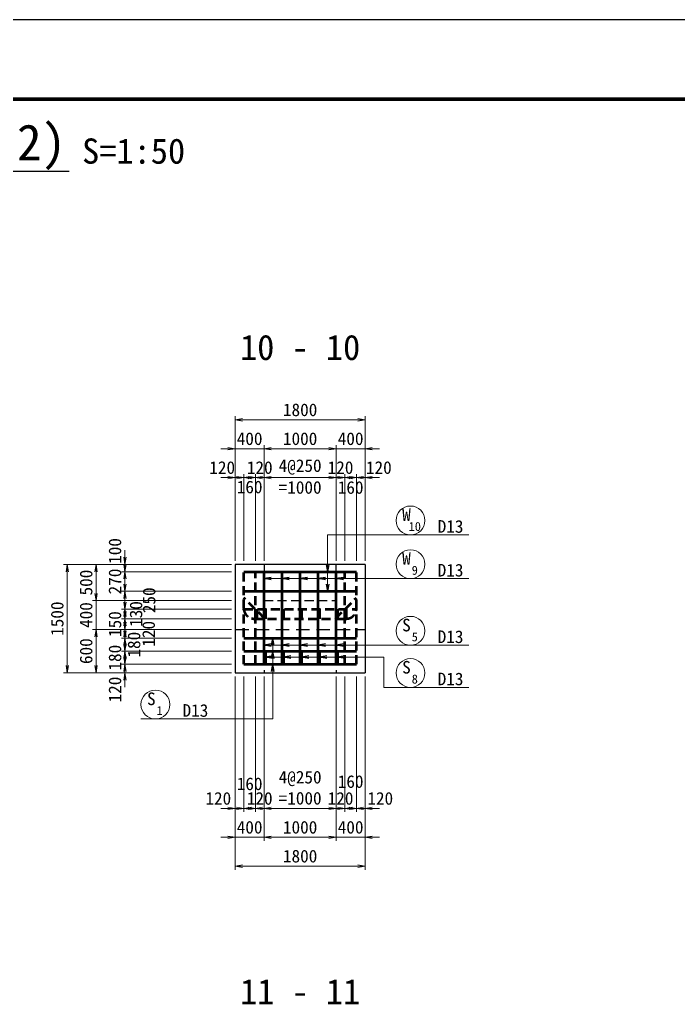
# Model space of a CAD drawing. Header units: millimetres. Extents: x 0 to 126150, y 0 to 29700.
# Drawn here: x 65329 to 74458, y 16060 to 29700 of the extents above; entities that cross this region are included whole.
import ezdxf
from ezdxf.enums import TextEntityAlignment as Align

# ---------------------------------------------------------------- set-up
doc = ezdxf.new("R2010")
doc.units = ezdxf.units.MM
doc.header["$LTSCALE"] = 500
doc.linetypes.add('DASHED2', pattern=[0.375, 0.25, -0.125])
doc.layers.get('Defpoints').update_dxf_attribs({"color": 8})
for name, color, linetype, lineweight in [('D-STR', 3, 'Continuous', 25), ('D-STR-DIM', 7, 'Continuous', 13), ('D-STR-HTXT', 4, 'Continuous', 13), ('D-STR-STR1', 1, 'Continuous', 50), ('D-STR-STR5', 40, 'Continuous', 50), ('D-STR-TXT', 7, 'Continuous', 13), ('D-TTL', 2, 'Continuous', 140), ('D-TTL-LINE', 7, 'Continuous', 25), ('D-TTL-TXT', 7, 'Continuous', 25)]:
    doc.layers.add(name, color=color, linetype=linetype, lineweight=lineweight)
doc.styles.add('MS ゴシック', font='')
doc.styles.add('YOKO_GOTHIC', font='')
doc.styles.get('MS ゴシック').set_extended_font_data('MS Gothic')
doc.styles.get('YOKO_GOTHIC').set_extended_font_data('MS Gothic')
doc.dimstyles.new('S50', dxfattribs={"dimscale": 50, "dimtxt": 3.5, "dimasz": 2, "dimexe": 1, "dimexo": 1, "dimgap": 1, "dimtad": 1, "dimdec": 0, "dimzin": 1, "dimdsep": 46, "dimtxsty": 'YOKO_GOTHIC', "dimblk": 'OPEN', "dimcen": 0, "dimclrd": 256, "dimclre": 256, "dimclrt": 256, "dimaunit": 1, "dimadec": 3, "dimazin": 0, "dimtfac": 1, "dimtdec": 0, "dimtix": 1, "dimtmove": 2, "dimatfit": 3, "dimldrblk": 'OPEN', "dimfxl": 1, "dimlwd": -1, "dimlwe": -1, "dimarcsym": 2})

# ---------------------------------------------------------------- blocks, each defined once
blk = doc.blocks.new('_Open')
at = {"color": 0, "linetype": 'ByBlock', "lineweight": -2}
for p, q in [((-1, 0.17), (0, 0)), ((-1, -0.17), (0, 0)), ((0, 0), (-1, 0))]:
    blk.add_line(p, q, dxfattribs=at)
blk = doc.blocks.new('*D37')
at = {"layer": 'D-STR-DIM', "ltscale": 1500, "transparency": 16777216}
for p, q in [((68216, 23356), (68116, 23356)), ((68316, 22202), (68316, 23406)), ((68316, 23356), (68436, 23356)), ((68436, 22202), (68436, 23406)), ((68536, 23356), (68636, 23356))]:
    blk.add_line(p, q, dxfattribs=at)
at = {"layer": 'Defpoints', "color": 0, "ltscale": 1500, "transparency": 16777216}
for p in [(68436, 23356), (68316, 22152), (68436, 22152)]:
    blk.add_point(p, dxfattribs=at)
at = {"layer": 'D-STR-DIM', "ltscale": 1500, "transparency": 16777216, "xscale": 100, "yscale": 100, "zscale": 100}
blk.add_blockref('_Open', (68316, 23356), dxfattribs=at)
at = {"layer": 'D-STR-DIM', "ltscale": 1500, "transparency": 16777216, "xscale": 100, "yscale": 100, "zscale": 100, "rotation": 180}
blk.add_blockref('_Open', (68436, 23356), dxfattribs=at)
at = {"layer": 'D-STR-DIM', "ltscale": 1500, "transparency": 16777216, "insert": (68136, 23494), "char_height": 175, "attachment_point": 5, "style": 'YOKO_GOTHIC'}
blk.add_mtext('120', dxfattribs=at)
blk = doc.blocks.new('*D38')
at = {"layer": 'D-STR-DIM', "ltscale": 1500, "transparency": 16777216}
for p, q in [((68336, 23356), (68236, 23356)), ((68436, 22202), (68436, 23406)), ((68436, 23356), (68596, 23356)), ((68596, 22202), (68596, 23406)), ((68696, 23356), (68796, 23356))]:
    blk.add_line(p, q, dxfattribs=at)
at = {"layer": 'Defpoints', "color": 0, "ltscale": 1500, "transparency": 16777216}
for p in [(68596, 23356), (68436, 22152), (68596, 22152)]:
    blk.add_point(p, dxfattribs=at)
at = {"layer": 'D-STR-DIM', "ltscale": 1500, "transparency": 16777216, "xscale": 100, "yscale": 100, "zscale": 100}
blk.add_blockref('_Open', (68436, 23356), dxfattribs=at)
at = {"layer": 'D-STR-DIM', "ltscale": 1500, "transparency": 16777216, "xscale": 100, "yscale": 100, "zscale": 100, "rotation": 180}
blk.add_blockref('_Open', (68596, 23356), dxfattribs=at)
at = {"layer": 'D-STR-DIM', "ltscale": 1500, "transparency": 16777216, "insert": (68516, 23225), "char_height": 175, "attachment_point": 5, "style": 'YOKO_GOTHIC'}
blk.add_mtext('160', dxfattribs=at)
blk = doc.blocks.new('*D39')
at = {"layer": 'D-STR-DIM', "ltscale": 1500, "transparency": 16777216}
for p, q in [((68496, 23356), (68396, 23356)), ((68596, 22202), (68596, 23406)), ((68596, 23356), (68716, 23356)), ((68716, 22202), (68716, 23406)), ((68816, 23356), (68916, 23356))]:
    blk.add_line(p, q, dxfattribs=at)
at = {"layer": 'Defpoints', "color": 0, "ltscale": 1500, "transparency": 16777216}
for p in [(68716, 23356), (68596, 22152), (68716, 22152)]:
    blk.add_point(p, dxfattribs=at)
at = {"layer": 'D-STR-DIM', "ltscale": 1500, "transparency": 16777216, "xscale": 100, "yscale": 100, "zscale": 100}
blk.add_blockref('_Open', (68596, 23356), dxfattribs=at)
at = {"layer": 'D-STR-DIM', "ltscale": 1500, "transparency": 16777216, "xscale": 100, "yscale": 100, "zscale": 100, "rotation": 180}
blk.add_blockref('_Open', (68716, 23356), dxfattribs=at)
at = {"layer": 'D-STR-DIM', "ltscale": 1500, "transparency": 16777216, "insert": (68656, 23494), "char_height": 175, "attachment_point": 5, "style": 'YOKO_GOTHIC'}
blk.add_mtext('120', dxfattribs=at)
blk = doc.blocks.new('*D40')
at = {"layer": 'D-STR-DIM', "ltscale": 1500, "transparency": 16777216}
for p, q in [((68716, 22202), (68716, 23406)), ((68816, 23356), (69616, 23356)), ((69716, 22202), (69716, 23406))]:
    blk.add_line(p, q, dxfattribs=at)
at = {"layer": 'Defpoints', "color": 0, "ltscale": 1500, "transparency": 16777216}
for p in [(69716, 23356), (68716, 22152), (69716, 22152)]:
    blk.add_point(p, dxfattribs=at)
at = {"layer": 'D-STR-DIM', "ltscale": 1500, "transparency": 16777216, "xscale": 100, "yscale": 100, "zscale": 100, "rotation": 180}
blk.add_blockref('_Open', (68716, 23356), dxfattribs=at)
at = {"layer": 'D-STR-DIM', "ltscale": 1500, "transparency": 16777216, "xscale": 100, "yscale": 100, "zscale": 100}
blk.add_blockref('_Open', (69716, 23356), dxfattribs=at)
at = {"layer": 'D-STR-DIM', "ltscale": 1500, "transparency": 16777216, "char_height": 175, "attachment_point": 5, "style": 'YOKO_GOTHIC'}
for s, insert in [('4@250', (69216, 23503)), ('=1000', (69216, 23219))]:
    blk.add_mtext(s, dxfattribs=dict(at, insert=insert))
blk = doc.blocks.new('*D41')
at = {"layer": 'D-STR-DIM', "ltscale": 1500, "transparency": 16777216}
for p, q in [((69616, 23356), (69516, 23356)), ((69716, 22202), (69716, 23406)), ((69716, 23356), (69836, 23356)), ((69836, 22202), (69836, 23406)), ((69936, 23356), (70036, 23356))]:
    blk.add_line(p, q, dxfattribs=at)
at = {"layer": 'Defpoints', "color": 0, "ltscale": 1500, "transparency": 16777216}
for p in [(69836, 23356), (69716, 22152), (69836, 22152)]:
    blk.add_point(p, dxfattribs=at)
at = {"layer": 'D-STR-DIM', "ltscale": 1500, "transparency": 16777216, "xscale": 100, "yscale": 100, "zscale": 100}
blk.add_blockref('_Open', (69716, 23356), dxfattribs=at)
at = {"layer": 'D-STR-DIM', "ltscale": 1500, "transparency": 16777216, "xscale": 100, "yscale": 100, "zscale": 100, "rotation": 180}
blk.add_blockref('_Open', (69836, 23356), dxfattribs=at)
at = {"layer": 'D-STR-DIM', "ltscale": 1500, "transparency": 16777216, "insert": (69776, 23494), "char_height": 175, "attachment_point": 5, "style": 'YOKO_GOTHIC'}
blk.add_mtext('120', dxfattribs=at)
blk = doc.blocks.new('*D42')
at = {"layer": 'D-STR-DIM', "ltscale": 1500, "transparency": 16777216}
for p, q in [((69736, 23356), (69636, 23356)), ((69836, 22202), (69836, 23406)), ((69836, 23356), (69996, 23356)), ((69996, 22202), (69996, 23406)), ((70096, 23356), (70196, 23356))]:
    blk.add_line(p, q, dxfattribs=at)
at = {"layer": 'Defpoints', "color": 0, "ltscale": 1500, "transparency": 16777216}
for p in [(69996, 23356), (69836, 22152), (69996, 22152)]:
    blk.add_point(p, dxfattribs=at)
at = {"layer": 'D-STR-DIM', "ltscale": 1500, "transparency": 16777216, "xscale": 100, "yscale": 100, "zscale": 100}
blk.add_blockref('_Open', (69836, 23356), dxfattribs=at)
at = {"layer": 'D-STR-DIM', "ltscale": 1500, "transparency": 16777216, "xscale": 100, "yscale": 100, "zscale": 100, "rotation": 180}
blk.add_blockref('_Open', (69996, 23356), dxfattribs=at)
at = {"layer": 'D-STR-DIM', "ltscale": 1500, "transparency": 16777216, "insert": (69916, 23218), "char_height": 175, "attachment_point": 5, "style": 'YOKO_GOTHIC'}
blk.add_mtext('160', dxfattribs=at)
blk = doc.blocks.new('*D43')
at = {"layer": 'D-STR-DIM', "ltscale": 1500, "transparency": 16777216}
for p, q in [((69896, 23356), (69796, 23356)), ((69996, 22202), (69996, 23406)), ((69996, 23356), (70116, 23356)), ((70116, 22202), (70116, 23406)), ((70216, 23356), (70316, 23356))]:
    blk.add_line(p, q, dxfattribs=at)
at = {"layer": 'Defpoints', "color": 0, "ltscale": 1500, "transparency": 16777216}
for p in [(70116, 23356), (69996, 22152), (70116, 22152)]:
    blk.add_point(p, dxfattribs=at)
at = {"layer": 'D-STR-DIM', "ltscale": 1500, "transparency": 16777216, "xscale": 100, "yscale": 100, "zscale": 100}
blk.add_blockref('_Open', (69996, 23356), dxfattribs=at)
at = {"layer": 'D-STR-DIM', "ltscale": 1500, "transparency": 16777216, "xscale": 100, "yscale": 100, "zscale": 100, "rotation": 180}
blk.add_blockref('_Open', (70116, 23356), dxfattribs=at)
at = {"layer": 'D-STR-DIM', "ltscale": 1500, "transparency": 16777216, "insert": (70307, 23494), "char_height": 175, "attachment_point": 5, "style": 'YOKO_GOTHIC'}
blk.add_mtext('120', dxfattribs=at)
blk = doc.blocks.new('*D44')
at = {"layer": 'D-STR-DIM', "ltscale": 1500, "transparency": 16777216}
for p, q in [((69616, 23756), (69516, 23756)), ((69716, 22202), (69716, 23806)), ((70116, 23756), (69716, 23756)), ((70116, 22202), (70116, 23806)), ((70216, 23756), (70316, 23756))]:
    blk.add_line(p, q, dxfattribs=at)
at = {"layer": 'Defpoints', "color": 0, "ltscale": 1500, "transparency": 16777216}
for p in [(69716, 23756), (69716, 22152), (70116, 22152)]:
    blk.add_point(p, dxfattribs=at)
at = {"layer": 'D-STR-DIM', "ltscale": 1500, "transparency": 16777216, "xscale": 100, "yscale": 100, "zscale": 100}
blk.add_blockref('_Open', (69716, 23756), dxfattribs=at)
at = {"layer": 'D-STR-DIM', "ltscale": 1500, "transparency": 16777216, "xscale": 100, "yscale": 100, "zscale": 100, "rotation": 180}
blk.add_blockref('_Open', (70116, 23756), dxfattribs=at)
at = {"layer": 'D-STR-DIM', "ltscale": 1500, "transparency": 16777216, "insert": (69916, 23894), "char_height": 175, "attachment_point": 5, "style": 'YOKO_GOTHIC'}
blk.add_mtext('400', dxfattribs=at)
blk = doc.blocks.new('*D45')
at = {"layer": 'D-STR-DIM', "ltscale": 1500, "transparency": 16777216}
for p, q in [((68316, 22202), (68316, 24206)), ((70016, 24156), (68416, 24156)), ((70116, 22202), (70116, 24206))]:
    blk.add_line(p, q, dxfattribs=at)
at = {"layer": 'Defpoints', "color": 0, "ltscale": 1500, "transparency": 16777216}
for p in [(68316, 24156), (68316, 22152), (70116, 22152)]:
    blk.add_point(p, dxfattribs=at)
at = {"layer": 'D-STR-DIM', "ltscale": 1500, "transparency": 16777216, "xscale": 100, "yscale": 100, "zscale": 100, "rotation": 180}
blk.add_blockref('_Open', (68316, 24156), dxfattribs=at)
at = {"layer": 'D-STR-DIM', "ltscale": 1500, "transparency": 16777216, "xscale": 100, "yscale": 100, "zscale": 100}
blk.add_blockref('_Open', (70116, 24156), dxfattribs=at)
at = {"layer": 'D-STR-DIM', "ltscale": 1500, "transparency": 16777216, "insert": (69216, 24294), "char_height": 175, "attachment_point": 5, "style": 'YOKO_GOTHIC'}
blk.add_mtext('1800', dxfattribs=at)
blk = doc.blocks.new('*D46')
at = {"layer": 'D-STR-DIM', "ltscale": 1500, "transparency": 16777216}
for p, q in [((68716, 22202), (68716, 23806)), ((69616, 23756), (68816, 23756)), ((69716, 22202), (69716, 23806))]:
    blk.add_line(p, q, dxfattribs=at)
at = {"layer": 'Defpoints', "color": 0, "ltscale": 1500, "transparency": 16777216}
for p in [(68716, 23756), (68716, 22152), (69716, 22152)]:
    blk.add_point(p, dxfattribs=at)
at = {"layer": 'D-STR-DIM', "ltscale": 1500, "transparency": 16777216, "xscale": 100, "yscale": 100, "zscale": 100, "rotation": 180}
blk.add_blockref('_Open', (68716, 23756), dxfattribs=at)
at = {"layer": 'D-STR-DIM', "ltscale": 1500, "transparency": 16777216, "xscale": 100, "yscale": 100, "zscale": 100}
blk.add_blockref('_Open', (69716, 23756), dxfattribs=at)
at = {"layer": 'D-STR-DIM', "ltscale": 1500, "transparency": 16777216, "insert": (69216, 23894), "char_height": 175, "attachment_point": 5, "style": 'YOKO_GOTHIC'}
blk.add_mtext('1000', dxfattribs=at)
blk = doc.blocks.new('*D47')
at = {"layer": 'D-STR-DIM', "ltscale": 1500, "transparency": 16777216}
for p, q in [((68216, 23756), (68116, 23756)), ((68316, 22202), (68316, 23806)), ((68716, 23756), (68316, 23756)), ((68716, 22202), (68716, 23806)), ((68816, 23756), (68916, 23756))]:
    blk.add_line(p, q, dxfattribs=at)
at = {"layer": 'Defpoints', "color": 0, "ltscale": 1500, "transparency": 16777216}
for p in [(68316, 23756), (68316, 22152), (68716, 22152)]:
    blk.add_point(p, dxfattribs=at)
at = {"layer": 'D-STR-DIM', "ltscale": 1500, "transparency": 16777216, "xscale": 100, "yscale": 100, "zscale": 100}
blk.add_blockref('_Open', (68316, 23756), dxfattribs=at)
at = {"layer": 'D-STR-DIM', "ltscale": 1500, "transparency": 16777216, "xscale": 100, "yscale": 100, "zscale": 100, "rotation": 180}
blk.add_blockref('_Open', (68716, 23756), dxfattribs=at)
at = {"layer": 'D-STR-DIM', "ltscale": 1500, "transparency": 16777216, "insert": (68516, 23894), "char_height": 175, "attachment_point": 5, "style": 'YOKO_GOTHIC'}
blk.add_mtext('400', dxfattribs=at)
blk = doc.blocks.new('*D48')
at = {"layer": 'D-STR-DIM', "ltscale": 1500, "transparency": 16777216}
for p, q in [((66788, 22252), (66788, 22352)), ((68266, 22152), (66738, 22152)), ((66788, 22152), (66788, 22052)), ((68266, 22052), (66738, 22052)), ((66788, 21952), (66788, 21852))]:
    blk.add_line(p, q, dxfattribs=at)
at = {"layer": 'Defpoints', "color": 0, "ltscale": 1500, "transparency": 16777216}
for p in [(68316, 22152), (66788, 22052), (68316, 22052)]:
    blk.add_point(p, dxfattribs=at)
at = {"layer": 'D-STR-DIM', "ltscale": 1500, "transparency": 16777216, "xscale": 100, "yscale": 100, "zscale": 100}
for p, rotation in [((66788, 22152), 270), ((66788, 22052), 90)]:
    blk.add_blockref('_Open', p, dxfattribs=dict(at, rotation=rotation))
at = {"layer": 'D-STR-DIM', "ltscale": 1500, "transparency": 16777216, "insert": (66650, 22340), "char_height": 175, "attachment_point": 5, "rotation": 90, "style": 'YOKO_GOTHIC'}
blk.add_mtext('100', dxfattribs=at)
blk = doc.blocks.new('*D49')
at = {"layer": 'D-STR-DIM', "ltscale": 1500, "transparency": 16777216}
for p, q in [((66788, 22152), (66788, 22252)), ((68266, 22052), (66738, 22052)), ((66788, 22052), (66788, 21782)), ((68266, 21782), (66738, 21782)), ((66788, 21682), (66788, 21582))]:
    blk.add_line(p, q, dxfattribs=at)
at = {"layer": 'Defpoints', "color": 0, "ltscale": 1500, "transparency": 16777216}
for p in [(68316, 22052), (66788, 21782), (68316, 21782)]:
    blk.add_point(p, dxfattribs=at)
at = {"layer": 'D-STR-DIM', "ltscale": 1500, "transparency": 16777216, "xscale": 100, "yscale": 100, "zscale": 100}
for p, rotation in [((66788, 22052), 270), ((66788, 21782), 90)]:
    blk.add_blockref('_Open', p, dxfattribs=dict(at, rotation=rotation))
at = {"layer": 'D-STR-DIM', "ltscale": 1500, "transparency": 16777216, "insert": (66650, 21917), "char_height": 175, "attachment_point": 5, "rotation": 90, "style": 'YOKO_GOTHIC'}
blk.add_mtext('270', dxfattribs=at)
blk = doc.blocks.new('*D50')
at = {"layer": 'D-STR-DIM', "ltscale": 1500, "transparency": 16777216}
for p, q in [((66788, 21882), (66788, 21982)), ((68266, 21782), (66738, 21782)), ((66788, 21782), (66788, 21532)), ((68266, 21532), (66738, 21532)), ((66788, 21432), (66788, 21332))]:
    blk.add_line(p, q, dxfattribs=at)
at = {"layer": 'Defpoints', "color": 0, "ltscale": 1500, "transparency": 16777216}
for p in [(68316, 21782), (66788, 21532), (68316, 21532)]:
    blk.add_point(p, dxfattribs=at)
at = {"layer": 'D-STR-DIM', "ltscale": 1500, "transparency": 16777216, "xscale": 100, "yscale": 100, "zscale": 100}
for p, rotation in [((66788, 21782), 270), ((66788, 21532), 90)]:
    blk.add_blockref('_Open', p, dxfattribs=dict(at, rotation=rotation))
at = {"layer": 'D-STR-DIM', "ltscale": 1500, "transparency": 16777216, "insert": (67124, 21657), "char_height": 175, "attachment_point": 5, "rotation": 90, "style": 'YOKO_GOTHIC'}
blk.add_mtext('250', dxfattribs=at)
blk = doc.blocks.new('*D51')
at = {"layer": 'D-STR-DIM', "ltscale": 1500, "transparency": 16777216}
for p, q in [((66788, 21632), (66788, 21732)), ((68266, 21532), (66738, 21532)), ((66788, 21532), (66788, 21402)), ((68266, 21402), (66738, 21402)), ((66788, 21302), (66788, 21202))]:
    blk.add_line(p, q, dxfattribs=at)
at = {"layer": 'Defpoints', "color": 0, "ltscale": 1500, "transparency": 16777216}
for p in [(68316, 21532), (66788, 21402), (68316, 21402)]:
    blk.add_point(p, dxfattribs=at)
at = {"layer": 'D-STR-DIM', "ltscale": 1500, "transparency": 16777216, "xscale": 100, "yscale": 100, "zscale": 100}
for p, rotation in [((66788, 21532), 270), ((66788, 21402), 90)]:
    blk.add_blockref('_Open', p, dxfattribs=dict(at, rotation=rotation))
at = {"layer": 'D-STR-DIM', "ltscale": 1500, "transparency": 16777216, "insert": (66942, 21467), "char_height": 175, "attachment_point": 5, "rotation": 90, "style": 'YOKO_GOTHIC'}
blk.add_mtext('130', dxfattribs=at)
blk = doc.blocks.new('*D52')
at = {"layer": 'D-STR-DIM', "ltscale": 1500, "transparency": 16777216}
for p, q in [((66788, 21502), (66788, 21602)), ((68266, 21402), (66738, 21402)), ((66788, 21402), (66788, 21252)), ((68266, 21252), (66738, 21252)), ((66788, 21152), (66788, 21052))]:
    blk.add_line(p, q, dxfattribs=at)
at = {"layer": 'Defpoints', "color": 0, "ltscale": 1500, "transparency": 16777216}
for p in [(68316, 21402), (66788, 21252), (68316, 21252)]:
    blk.add_point(p, dxfattribs=at)
at = {"layer": 'D-STR-DIM', "ltscale": 1500, "transparency": 16777216, "xscale": 100, "yscale": 100, "zscale": 100}
for p, rotation in [((66788, 21402), 270), ((66788, 21252), 90)]:
    blk.add_blockref('_Open', p, dxfattribs=dict(at, rotation=rotation))
at = {"layer": 'D-STR-DIM', "ltscale": 1500, "transparency": 16777216, "insert": (66650, 21327), "char_height": 175, "attachment_point": 5, "rotation": 90, "style": 'YOKO_GOTHIC'}
blk.add_mtext('150', dxfattribs=at)
blk = doc.blocks.new('*D53')
at = {"layer": 'D-STR-DIM', "ltscale": 1500, "transparency": 16777216}
for p, q in [((66788, 21352), (66788, 21452)), ((68266, 21252), (66738, 21252)), ((66788, 21252), (66788, 21132)), ((68266, 21132), (66738, 21132)), ((66788, 21032), (66788, 20932))]:
    blk.add_line(p, q, dxfattribs=at)
at = {"layer": 'Defpoints', "color": 0, "ltscale": 1500, "transparency": 16777216}
for p in [(68316, 21252), (66788, 21132), (68316, 21132)]:
    blk.add_point(p, dxfattribs=at)
at = {"layer": 'D-STR-DIM', "ltscale": 1500, "transparency": 16777216, "xscale": 100, "yscale": 100, "zscale": 100}
for p, rotation in [((66788, 21252), 270), ((66788, 21132), 90)]:
    blk.add_blockref('_Open', p, dxfattribs=dict(at, rotation=rotation))
at = {"layer": 'D-STR-DIM', "ltscale": 1500, "transparency": 16777216, "insert": (67117, 21192), "char_height": 175, "attachment_point": 5, "rotation": 90, "style": 'YOKO_GOTHIC'}
blk.add_mtext('120', dxfattribs=at)
blk = doc.blocks.new('*D54')
at = {"layer": 'D-STR-DIM', "ltscale": 1500, "transparency": 16777216}
for p, q in [((66788, 21232), (66788, 21332)), ((68266, 21132), (66738, 21132)), ((66788, 21132), (66788, 20952)), ((68266, 20952), (66738, 20952)), ((66788, 20852), (66788, 20752))]:
    blk.add_line(p, q, dxfattribs=at)
at = {"layer": 'Defpoints', "color": 0, "ltscale": 1500, "transparency": 16777216}
for p in [(68316, 21132), (66788, 20952), (68316, 20952)]:
    blk.add_point(p, dxfattribs=at)
at = {"layer": 'D-STR-DIM', "ltscale": 1500, "transparency": 16777216, "xscale": 100, "yscale": 100, "zscale": 100}
for p, rotation in [((66788, 21132), 270), ((66788, 20952), 90)]:
    blk.add_blockref('_Open', p, dxfattribs=dict(at, rotation=rotation))
at = {"layer": 'D-STR-DIM', "ltscale": 1500, "transparency": 16777216, "insert": (66914, 21042), "char_height": 175, "attachment_point": 5, "rotation": 90, "style": 'YOKO_GOTHIC'}
blk.add_mtext('180', dxfattribs=at)
blk = doc.blocks.new('*D55')
at = {"layer": 'D-STR-DIM', "ltscale": 1500, "transparency": 16777216}
for p, q in [((66788, 21052), (66788, 21152)), ((68266, 20952), (66738, 20952)), ((66788, 20952), (66788, 20772)), ((68266, 20772), (66738, 20772)), ((66788, 20672), (66788, 20572))]:
    blk.add_line(p, q, dxfattribs=at)
at = {"layer": 'Defpoints', "color": 0, "ltscale": 1500, "transparency": 16777216}
for p in [(68316, 20952), (66788, 20772), (68316, 20772)]:
    blk.add_point(p, dxfattribs=at)
at = {"layer": 'D-STR-DIM', "ltscale": 1500, "transparency": 16777216, "xscale": 100, "yscale": 100, "zscale": 100}
for p, rotation in [((66788, 20952), 270), ((66788, 20772), 90)]:
    blk.add_blockref('_Open', p, dxfattribs=dict(at, rotation=rotation))
at = {"layer": 'D-STR-DIM', "ltscale": 1500, "transparency": 16777216, "insert": (66650, 20862), "char_height": 175, "attachment_point": 5, "rotation": 90, "style": 'YOKO_GOTHIC'}
blk.add_mtext('180', dxfattribs=at)
blk = doc.blocks.new('*D56')
at = {"layer": 'D-STR-DIM', "ltscale": 1500, "transparency": 16777216}
for p, q in [((66788, 20872), (66788, 20972)), ((68266, 20772), (66738, 20772)), ((66788, 20772), (66788, 20652)), ((68266, 20652), (66738, 20652)), ((66788, 20552), (66788, 20452))]:
    blk.add_line(p, q, dxfattribs=at)
at = {"layer": 'Defpoints', "color": 0, "ltscale": 1500, "transparency": 16777216}
for p in [(68316, 20772), (66788, 20652), (68316, 20652)]:
    blk.add_point(p, dxfattribs=at)
at = {"layer": 'D-STR-DIM', "ltscale": 1500, "transparency": 16777216, "xscale": 100, "yscale": 100, "zscale": 100}
for p, rotation in [((66788, 20772), 270), ((66788, 20652), 90)]:
    blk.add_blockref('_Open', p, dxfattribs=dict(at, rotation=rotation))
at = {"layer": 'D-STR-DIM', "ltscale": 1500, "transparency": 16777216, "insert": (66650, 20420), "char_height": 175, "attachment_point": 5, "rotation": 90, "style": 'YOKO_GOTHIC'}
blk.add_mtext('120', dxfattribs=at)
blk = doc.blocks.new('*D57')
at = {"layer": 'D-STR-DIM', "ltscale": 1500, "transparency": 16777216}
for p, q in [((68316, 20602), (68316, 18724)), ((68436, 20602), (68436, 18724)), ((68216, 18774), (68116, 18774)), ((68316, 18774), (68436, 18774)), ((68536, 18774), (68636, 18774))]:
    blk.add_line(p, q, dxfattribs=at)
at = {"layer": 'Defpoints', "color": 0, "ltscale": 1500, "transparency": 16777216}
for p in [(68316, 20652), (68436, 20652), (68436, 18774)]:
    blk.add_point(p, dxfattribs=at)
at = {"layer": 'D-STR-DIM', "ltscale": 1500, "transparency": 16777216, "xscale": 100, "yscale": 100, "zscale": 100}
blk.add_blockref('_Open', (68316, 18774), dxfattribs=at)
at = {"layer": 'D-STR-DIM', "ltscale": 1500, "transparency": 16777216, "xscale": 100, "yscale": 100, "zscale": 100, "rotation": 180}
blk.add_blockref('_Open', (68436, 18774), dxfattribs=at)
at = {"layer": 'D-STR-DIM', "ltscale": 1500, "transparency": 16777216, "insert": (68082, 18911), "char_height": 175, "attachment_point": 5, "style": 'YOKO_GOTHIC'}
blk.add_mtext('120', dxfattribs=at)
blk = doc.blocks.new('*D58')
at = {"layer": 'D-STR-DIM', "ltscale": 1500, "transparency": 16777216}
for p, q in [((68436, 20602), (68436, 18724)), ((68596, 20602), (68596, 18724)), ((68336, 18774), (68236, 18774)), ((68436, 18774), (68596, 18774)), ((68696, 18774), (68796, 18774))]:
    blk.add_line(p, q, dxfattribs=at)
at = {"layer": 'Defpoints', "color": 0, "ltscale": 1500, "transparency": 16777216}
for p in [(68436, 20652), (68596, 20652), (68596, 18774)]:
    blk.add_point(p, dxfattribs=at)
at = {"layer": 'D-STR-DIM', "ltscale": 1500, "transparency": 16777216, "xscale": 100, "yscale": 100, "zscale": 100}
blk.add_blockref('_Open', (68436, 18774), dxfattribs=at)
at = {"layer": 'D-STR-DIM', "ltscale": 1500, "transparency": 16777216, "xscale": 100, "yscale": 100, "zscale": 100, "rotation": 180}
blk.add_blockref('_Open', (68596, 18774), dxfattribs=at)
at = {"layer": 'D-STR-DIM', "ltscale": 1500, "transparency": 16777216, "insert": (68516, 19113), "char_height": 175, "attachment_point": 5, "style": 'YOKO_GOTHIC'}
blk.add_mtext('160', dxfattribs=at)
blk = doc.blocks.new('*D59')
at = {"layer": 'D-STR-DIM', "ltscale": 1500, "transparency": 16777216}
for p, q in [((68596, 20602), (68596, 18724)), ((68716, 20602), (68716, 18724)), ((68496, 18774), (68396, 18774)), ((68596, 18774), (68716, 18774)), ((68816, 18774), (68916, 18774))]:
    blk.add_line(p, q, dxfattribs=at)
at = {"layer": 'Defpoints', "color": 0, "ltscale": 1500, "transparency": 16777216}
for p in [(68596, 20652), (68716, 20652), (68716, 18774)]:
    blk.add_point(p, dxfattribs=at)
at = {"layer": 'D-STR-DIM', "ltscale": 1500, "transparency": 16777216, "xscale": 100, "yscale": 100, "zscale": 100}
blk.add_blockref('_Open', (68596, 18774), dxfattribs=at)
at = {"layer": 'D-STR-DIM', "ltscale": 1500, "transparency": 16777216, "xscale": 100, "yscale": 100, "zscale": 100, "rotation": 180}
blk.add_blockref('_Open', (68716, 18774), dxfattribs=at)
at = {"layer": 'D-STR-DIM', "ltscale": 1500, "transparency": 16777216, "insert": (68656, 18911), "char_height": 175, "attachment_point": 5, "style": 'YOKO_GOTHIC'}
blk.add_mtext('120', dxfattribs=at)
blk = doc.blocks.new('*D60')
at = {"layer": 'D-STR-DIM', "ltscale": 1500, "transparency": 16777216}
for p, q in [((68716, 20602), (68716, 18724)), ((69716, 20602), (69716, 18724)), ((68816, 18774), (69616, 18774))]:
    blk.add_line(p, q, dxfattribs=at)
at = {"layer": 'Defpoints', "color": 0, "ltscale": 1500, "transparency": 16777216}
for p in [(68716, 20652), (69716, 20652), (69716, 18774)]:
    blk.add_point(p, dxfattribs=at)
at = {"layer": 'D-STR-DIM', "ltscale": 1500, "transparency": 16777216, "xscale": 100, "yscale": 100, "zscale": 100, "rotation": 180}
blk.add_blockref('_Open', (68716, 18774), dxfattribs=at)
at = {"layer": 'D-STR-DIM', "ltscale": 1500, "transparency": 16777216, "xscale": 100, "yscale": 100, "zscale": 100}
blk.add_blockref('_Open', (69716, 18774), dxfattribs=at)
at = {"layer": 'D-STR-DIM', "ltscale": 1500, "transparency": 16777216, "insert": (69216, 19059), "char_height": 175, "attachment_point": 5, "style": 'YOKO_GOTHIC'}
blk.add_mtext('4@250\\P=1000', dxfattribs=at)
blk = doc.blocks.new('*D61')
at = {"layer": 'D-STR-DIM', "ltscale": 1500, "transparency": 16777216}
for p, q in [((69716, 20602), (69716, 18724)), ((69836, 20602), (69836, 18724)), ((69616, 18774), (69516, 18774)), ((69716, 18774), (69836, 18774)), ((69936, 18774), (70036, 18774))]:
    blk.add_line(p, q, dxfattribs=at)
at = {"layer": 'Defpoints', "color": 0, "ltscale": 1500, "transparency": 16777216}
for p in [(69716, 20652), (69836, 20652), (69836, 18774)]:
    blk.add_point(p, dxfattribs=at)
at = {"layer": 'D-STR-DIM', "ltscale": 1500, "transparency": 16777216, "xscale": 100, "yscale": 100, "zscale": 100}
blk.add_blockref('_Open', (69716, 18774), dxfattribs=at)
at = {"layer": 'D-STR-DIM', "ltscale": 1500, "transparency": 16777216, "xscale": 100, "yscale": 100, "zscale": 100, "rotation": 180}
blk.add_blockref('_Open', (69836, 18774), dxfattribs=at)
at = {"layer": 'D-STR-DIM', "ltscale": 1500, "transparency": 16777216, "insert": (69776, 18911), "char_height": 175, "attachment_point": 5, "style": 'YOKO_GOTHIC'}
blk.add_mtext('120', dxfattribs=at)
blk = doc.blocks.new('*D62')
at = {"layer": 'D-STR-DIM', "ltscale": 1500, "transparency": 16777216}
for p, q in [((69836, 20602), (69836, 18724)), ((69996, 20602), (69996, 18724)), ((69736, 18774), (69636, 18774)), ((69836, 18774), (69996, 18774)), ((70096, 18774), (70196, 18774))]:
    blk.add_line(p, q, dxfattribs=at)
at = {"layer": 'Defpoints', "color": 0, "ltscale": 1500, "transparency": 16777216}
for p in [(69836, 20652), (69996, 20652), (69996, 18774)]:
    blk.add_point(p, dxfattribs=at)
at = {"layer": 'D-STR-DIM', "ltscale": 1500, "transparency": 16777216, "xscale": 100, "yscale": 100, "zscale": 100}
blk.add_blockref('_Open', (69836, 18774), dxfattribs=at)
at = {"layer": 'D-STR-DIM', "ltscale": 1500, "transparency": 16777216, "xscale": 100, "yscale": 100, "zscale": 100, "rotation": 180}
blk.add_blockref('_Open', (69996, 18774), dxfattribs=at)
at = {"layer": 'D-STR-DIM', "ltscale": 1500, "transparency": 16777216, "insert": (69916, 19144), "char_height": 175, "attachment_point": 5, "style": 'YOKO_GOTHIC'}
blk.add_mtext('160', dxfattribs=at)
blk = doc.blocks.new('*D63')
at = {"layer": 'D-STR-DIM', "ltscale": 1500, "transparency": 16777216}
for p, q in [((69996, 20602), (69996, 18724)), ((70116, 20602), (70116, 18724)), ((69896, 18774), (69796, 18774)), ((69996, 18774), (70116, 18774)), ((70216, 18774), (70316, 18774))]:
    blk.add_line(p, q, dxfattribs=at)
at = {"layer": 'Defpoints', "color": 0, "ltscale": 1500, "transparency": 16777216}
for p in [(69996, 20652), (70116, 20652), (70116, 18774)]:
    blk.add_point(p, dxfattribs=at)
at = {"layer": 'D-STR-DIM', "ltscale": 1500, "transparency": 16777216, "xscale": 100, "yscale": 100, "zscale": 100}
blk.add_blockref('_Open', (69996, 18774), dxfattribs=at)
at = {"layer": 'D-STR-DIM', "ltscale": 1500, "transparency": 16777216, "xscale": 100, "yscale": 100, "zscale": 100, "rotation": 180}
blk.add_blockref('_Open', (70116, 18774), dxfattribs=at)
at = {"layer": 'D-STR-DIM', "ltscale": 1500, "transparency": 16777216, "insert": (70327, 18911), "char_height": 175, "attachment_point": 5, "style": 'YOKO_GOTHIC'}
blk.add_mtext('120', dxfattribs=at)
blk = doc.blocks.new('*D64')
at = {"layer": 'D-STR-DIM', "ltscale": 1500, "transparency": 16777216}
for p, q in [((69716, 20602), (69716, 18324)), ((70116, 20602), (70116, 18324)), ((69616, 18374), (69516, 18374)), ((70116, 18374), (69716, 18374)), ((70216, 18374), (70316, 18374))]:
    blk.add_line(p, q, dxfattribs=at)
at = {"layer": 'Defpoints', "color": 0, "ltscale": 1500, "transparency": 16777216}
for p in [(69716, 20652), (70116, 20652), (69716, 18374)]:
    blk.add_point(p, dxfattribs=at)
at = {"layer": 'D-STR-DIM', "ltscale": 1500, "transparency": 16777216, "xscale": 100, "yscale": 100, "zscale": 100}
blk.add_blockref('_Open', (69716, 18374), dxfattribs=at)
at = {"layer": 'D-STR-DIM', "ltscale": 1500, "transparency": 16777216, "xscale": 100, "yscale": 100, "zscale": 100, "rotation": 180}
blk.add_blockref('_Open', (70116, 18374), dxfattribs=at)
at = {"layer": 'D-STR-DIM', "ltscale": 1500, "transparency": 16777216, "insert": (69916, 18511), "char_height": 175, "attachment_point": 5, "style": 'YOKO_GOTHIC'}
blk.add_mtext('400', dxfattribs=at)
blk = doc.blocks.new('*D65')
at = {"layer": 'D-STR-DIM', "ltscale": 1500, "transparency": 16777216}
for p, q in [((68316, 20602), (68316, 17924)), ((70116, 20602), (70116, 17924)), ((70016, 17974), (68416, 17974))]:
    blk.add_line(p, q, dxfattribs=at)
at = {"layer": 'Defpoints', "color": 0, "ltscale": 1500, "transparency": 16777216}
for p in [(68316, 20652), (70116, 20652), (68316, 17974)]:
    blk.add_point(p, dxfattribs=at)
at = {"layer": 'D-STR-DIM', "ltscale": 1500, "transparency": 16777216, "xscale": 100, "yscale": 100, "zscale": 100, "rotation": 180}
blk.add_blockref('_Open', (68316, 17974), dxfattribs=at)
at = {"layer": 'D-STR-DIM', "ltscale": 1500, "transparency": 16777216, "xscale": 100, "yscale": 100, "zscale": 100}
blk.add_blockref('_Open', (70116, 17974), dxfattribs=at)
at = {"layer": 'D-STR-DIM', "ltscale": 1500, "transparency": 16777216, "insert": (69216, 18111), "char_height": 175, "attachment_point": 5, "style": 'YOKO_GOTHIC'}
blk.add_mtext('1800', dxfattribs=at)
blk = doc.blocks.new('*D66')
at = {"layer": 'D-STR-DIM', "ltscale": 1500, "transparency": 16777216}
for p, q in [((68716, 20602), (68716, 18324)), ((69716, 20602), (69716, 18324)), ((69616, 18374), (68816, 18374))]:
    blk.add_line(p, q, dxfattribs=at)
at = {"layer": 'Defpoints', "color": 0, "ltscale": 1500, "transparency": 16777216}
for p in [(68716, 20652), (69716, 20652), (68716, 18374)]:
    blk.add_point(p, dxfattribs=at)
at = {"layer": 'D-STR-DIM', "ltscale": 1500, "transparency": 16777216, "xscale": 100, "yscale": 100, "zscale": 100, "rotation": 180}
blk.add_blockref('_Open', (68716, 18374), dxfattribs=at)
at = {"layer": 'D-STR-DIM', "ltscale": 1500, "transparency": 16777216, "xscale": 100, "yscale": 100, "zscale": 100}
blk.add_blockref('_Open', (69716, 18374), dxfattribs=at)
at = {"layer": 'D-STR-DIM', "ltscale": 1500, "transparency": 16777216, "insert": (69216, 18511), "char_height": 175, "attachment_point": 5, "style": 'YOKO_GOTHIC'}
blk.add_mtext('1000', dxfattribs=at)
blk = doc.blocks.new('*D67')
at = {"layer": 'D-STR-DIM', "ltscale": 1500, "transparency": 16777216}
for p, q in [((68316, 20602), (68316, 18324)), ((68716, 20602), (68716, 18324)), ((68216, 18374), (68116, 18374)), ((68716, 18374), (68316, 18374)), ((68816, 18374), (68916, 18374))]:
    blk.add_line(p, q, dxfattribs=at)
at = {"layer": 'Defpoints', "color": 0, "ltscale": 1500, "transparency": 16777216}
for p in [(68316, 20652), (68716, 20652), (68316, 18374)]:
    blk.add_point(p, dxfattribs=at)
at = {"layer": 'D-STR-DIM', "ltscale": 1500, "transparency": 16777216, "xscale": 100, "yscale": 100, "zscale": 100}
blk.add_blockref('_Open', (68316, 18374), dxfattribs=at)
at = {"layer": 'D-STR-DIM', "ltscale": 1500, "transparency": 16777216, "xscale": 100, "yscale": 100, "zscale": 100, "rotation": 180}
blk.add_blockref('_Open', (68716, 18374), dxfattribs=at)
at = {"layer": 'D-STR-DIM', "ltscale": 1500, "transparency": 16777216, "insert": (68516, 18511), "char_height": 175, "attachment_point": 5, "style": 'YOKO_GOTHIC'}
blk.add_mtext('400', dxfattribs=at)
blk = doc.blocks.new('*D68')
at = {"layer": 'D-STR-DIM', "ltscale": 1500, "transparency": 16777216}
for p, q in [((68266, 22152), (66338, 22152)), ((66388, 22052), (66388, 21752)), ((68266, 21652), (66338, 21652))]:
    blk.add_line(p, q, dxfattribs=at)
at = {"layer": 'Defpoints', "color": 0, "ltscale": 1500, "transparency": 16777216}
for p in [(68316, 22152), (66388, 21652), (68316, 21652)]:
    blk.add_point(p, dxfattribs=at)
at = {"layer": 'D-STR-DIM', "ltscale": 1500, "transparency": 16777216, "xscale": 100, "yscale": 100, "zscale": 100}
for p, rotation in [((66388, 22152), 90), ((66388, 21652), 270)]:
    blk.add_blockref('_Open', p, dxfattribs=dict(at, rotation=rotation))
at = {"layer": 'D-STR-DIM', "ltscale": 1500, "transparency": 16777216, "insert": (66250, 21902), "char_height": 175, "attachment_point": 5, "rotation": 90, "style": 'YOKO_GOTHIC'}
blk.add_mtext('500', dxfattribs=at)
blk = doc.blocks.new('*D69')
at = {"layer": 'D-STR-DIM', "ltscale": 1500, "transparency": 16777216}
for p, q in [((68266, 22152), (65938, 22152)), ((65988, 22052), (65988, 20752)), ((68266, 20652), (65938, 20652))]:
    blk.add_line(p, q, dxfattribs=at)
at = {"layer": 'Defpoints', "color": 0, "ltscale": 1500, "transparency": 16777216}
for p in [(68316, 22152), (65988, 20652), (68316, 20652)]:
    blk.add_point(p, dxfattribs=at)
at = {"layer": 'D-STR-DIM', "ltscale": 1500, "transparency": 16777216, "xscale": 100, "yscale": 100, "zscale": 100}
for p, rotation in [((65988, 22152), 90), ((65988, 20652), 270)]:
    blk.add_blockref('_Open', p, dxfattribs=dict(at, rotation=rotation))
at = {"layer": 'D-STR-DIM', "ltscale": 1500, "transparency": 16777216, "insert": (65850, 21402), "char_height": 175, "attachment_point": 5, "rotation": 90, "style": 'YOKO_GOTHIC'}
blk.add_mtext('1500', dxfattribs=at)
blk = doc.blocks.new('*D70')
at = {"layer": 'D-STR-DIM', "ltscale": 1500, "transparency": 16777216}
for p, q in [((66388, 21752), (66388, 21852)), ((68266, 21652), (66338, 21652)), ((66388, 21652), (66388, 21252)), ((68266, 21252), (66338, 21252)), ((66388, 21152), (66388, 21052))]:
    blk.add_line(p, q, dxfattribs=at)
at = {"layer": 'Defpoints', "color": 0, "ltscale": 1500, "transparency": 16777216}
for p in [(68316, 21652), (66388, 21252), (68316, 21252)]:
    blk.add_point(p, dxfattribs=at)
at = {"layer": 'D-STR-DIM', "ltscale": 1500, "transparency": 16777216, "xscale": 100, "yscale": 100, "zscale": 100}
for p, rotation in [((66388, 21652), 270), ((66388, 21252), 90)]:
    blk.add_blockref('_Open', p, dxfattribs=dict(at, rotation=rotation))
at = {"layer": 'D-STR-DIM', "ltscale": 1500, "transparency": 16777216, "insert": (66250, 21452), "char_height": 175, "attachment_point": 5, "rotation": 90, "style": 'YOKO_GOTHIC'}
blk.add_mtext('400', dxfattribs=at)
blk = doc.blocks.new('*D71')
at = {"layer": 'D-STR-DIM', "ltscale": 1500, "transparency": 16777216}
for p, q in [((68266, 21252), (66338, 21252)), ((66388, 21152), (66388, 20752)), ((68266, 20652), (66338, 20652))]:
    blk.add_line(p, q, dxfattribs=at)
at = {"layer": 'Defpoints', "color": 0, "ltscale": 1500, "transparency": 16777216}
for p in [(68316, 21252), (66388, 20652), (68316, 20652)]:
    blk.add_point(p, dxfattribs=at)
at = {"layer": 'D-STR-DIM', "ltscale": 1500, "transparency": 16777216, "xscale": 100, "yscale": 100, "zscale": 100}
for p, rotation in [((66388, 21252), 90), ((66388, 20652), 270)]:
    blk.add_blockref('_Open', p, dxfattribs=dict(at, rotation=rotation))
at = {"layer": 'D-STR-DIM', "ltscale": 1500, "transparency": 16777216, "insert": (66250, 20952), "char_height": 175, "attachment_point": 5, "rotation": 90, "style": 'YOKO_GOTHIC'}
blk.add_mtext('600', dxfattribs=at)

msp = doc.modelspace()

# ---------------------------------------------------------------- linework, layer by layer
at = {"layer": 'D-STR', "ltscale": 1500}
for p, q in [((70116.3, 22151.8), (68316.3, 22151.8)), ((68316.3, 22151.8), (68316.3, 20651.8)), ((70116.3, 22151.8), (70116.3, 20651.8)), ((68316.3, 20651.8), (70116.3, 20651.8))]:
    msp.add_line(p, q, dxfattribs=at)
at = {"layer": 'D-STR', "linetype": 'DASHED2', "ltscale": 1.5}
for p, q in [((68316.3, 21251.8), (70116.3, 21251.8)), ((68716.3, 21251.8), (68716.3, 20651.8)), ((69716.3, 21251.8), (69716.3, 20651.8))]:
    msp.add_line(p, q, dxfattribs=at)
at = {"layer": 'D-STR', "linetype": 'DASHED2'}
msp.add_lwpolyline([(68716.3, 22151.8), (68716.3, 21651.8), (69716.3, 21651.8), (69716.3, 22151.8)], dxfattribs=at)
at = {"layer": 'D-STR-HTXT'}
msp.add_line((70375.1, 20449.5), (71552.8, 20449.5), dxfattribs=at)
for centre in [(70746.2, 22762.4), (70746.2, 22156.2), (70746.2, 21234.2), (70746.2, 20649.5), (67210, 20212.6)]:
    msp.add_circle(centre, 200, dxfattribs=at)
at = {"layer": 'D-STR-STR1', "linetype": 'DASHED2'}
for p, q in [((68436.3, 21541.8), (68436.3, 22051.8)), ((68596.3, 21401.8), (68596.3, 22051.8)), ((69836.3, 21401.8), (69836.3, 22051.8)), ((69996.3, 21541.8), (69996.3, 22051.8)), ((68726.3, 21401.8), (68436.3, 21691.8)), ((69706.3, 21401.8), (69996.3, 21691.8)), ((68436.3, 21531.8), (69996.3, 21531.8)), ((68436.3, 21531.8), (69996.3, 21531.8)), ((68436.3, 20771.8), (68436.3, 21531.8)), ((68596.3, 20771.8), (68596.3, 21531.8)), ((69836.3, 20771.8), (69836.3, 21531.8)), ((69996.3, 20771.8), (69996.3, 21531.8)), ((68576.3, 21401.8), (69856.3, 21401.8))]:
    msp.add_line(p, q, dxfattribs=at)
at = {"layer": 'D-STR-STR1'}
for p, q in [((68436.3, 22051.8), (69996.3, 22051.8)), ((68716.3, 21401.8), (68716.3, 22051.8)), ((68966.3, 21401.8), (68966.3, 22051.8)), ((69216.3, 21401.8), (69216.3, 22051.8)), ((69466.3, 21401.8), (69466.3, 22051.8)), ((69716.3, 21401.8), (69716.3, 22051.8)), ((68436.3, 21781.8), (69996.3, 21781.8)), ((68616.3, 21531.8), (68616.3, 21401.8)), ((68716.3, 20771.8), (68716.3, 21531.8)), ((68736.3, 21531.8), (68736.3, 21401.8)), ((68966.3, 20771.8), (68966.3, 21531.8)), ((68986.3, 21531.8), (68986.3, 21401.8)), ((69216.3, 20771.8), (69216.3, 21531.8)), ((69236.3, 21531.8), (69236.3, 21401.8)), ((69466.3, 20771.8), (69466.3, 21531.8)), ((69486.3, 21531.8), (69486.3, 21401.8)), ((69716.3, 20771.8), (69716.3, 21531.8)), ((69736.3, 21531.8), (69736.3, 21401.8)), ((69856.3, 21531.8), (69856.3, 21401.8)), ((68436.3, 21131.8), (69996.3, 21131.8)), ((68436.3, 20951.8), (69996.3, 20951.8)), ((68436.3, 20771.8), (69996.3, 20771.8))]:
    msp.add_line(p, q, dxfattribs=at)
at = {"layer": 'D-STR-STR1', "linetype": 'DASHED2'}
for centre, start, end in [((68576.3, 21541.8), 180, 270), ((69856.3, 21541.8), 270, 0)]:
    msp.add_arc(centre, 140, start, end, dxfattribs=at)
at = {"layer": 'D-STR-STR5'}
for p, q in [((68736.3, 20966.8), (68736.3, 20771.8)), ((68986.3, 20966.8), (68986.3, 20771.8)), ((69236.3, 20966.8), (69236.3, 20771.8)), ((69486.3, 20966.8), (69486.3, 20771.8)), ((69736.3, 20966.8), (69736.3, 20771.8))]:
    msp.add_line(p, q, dxfattribs=at)
at = {"layer": 'D-TTL'}
msp.add_lwpolyline([(43075, 28600), (43075, 1100), (83075, 1100), (83075, 28600)], close=True, dxfattribs=at)
at = {"layer": 'D-TTL-LINE'}
msp.add_line((60133.1, 27600), (66016.9, 27600), dxfattribs=at)
at = {"layer": 'Defpoints', "color": 1}
msp.add_lwpolyline([(42050, 29700), (42050, 0), (84100, 0), (84100, 29700)], close=True, dxfattribs=at)

# ---------------------------------------------------------------- texts
at = {"layer": 'D-STR-TXT', "style": 'YOKO_GOTHIC'}
for s, height, p in [('10 - 10', 350, (69216.3, 24985.2)), ('W', 175, (70689.9, 22754.1)), ('10', 125, (70805.6, 22616.3)), ('W', 175, (70689.9, 22147.9)), ('9', 125, (70805.6, 22010.1)), ('S', 175, (70689.9, 21225.8)), ('5', 125, (70805.6, 21088)), ('S', 175, (70689.9, 20641.2)), ('8', 125, (70805.6, 20503.4)), ('S', 175, (67153.7, 20204.3)), ('1', 125, (67269.3, 20066.5)), ('11 - 11', 350, (69216.3, 16060.5))]:
    msp.add_text(s, height=height, dxfattribs=at).set_placement(p, align=Align.CENTER)
for p in [(71122.7, 22592.4), (71122.7, 21986.2), (71122.7, 21064.2), (71122.7, 20479.5), (67586.5, 20042.6)]:
    msp.add_text('D13', height=175, dxfattribs=at).set_placement(p)
at = {"layer": 'D-TTL-TXT', "style": 'MS ゴシック'}
for s, height, p in [('川裏翼壁配筋図(2)', 500, (63075, 27600)), ('S=1:50', 350, (66908.3, 27600))]:
    msp.add_text(s, height=height, dxfattribs=at).set_placement(p, align=Align.BOTTOM_CENTER)

# ---------------------------------------------------------------- dimensions: what is measured, and where the dimension line sits
at = {"layer": 'D-STR-DIM', "ltscale": 1500}
for base, p1, p2, picture, middle in [((68316.3, 24156.3), (70116.3, 22151.8), (68316.3, 22151.8), '*D45', (69216.3, 24293.8)), ((68316.3, 23756.3), (68716.3, 22151.8), (68316.3, 22151.8), '*D47', (68516.3, 23893.8)), ((68716.3, 23756.3), (69716.3, 22151.8), (68716.3, 22151.8), '*D46', (69216.3, 23893.8)), ((69716.3, 23756.3), (70116.3, 22151.8), (69716.3, 22151.8), '*D44', (69916.3, 23893.8)), ((68716.3, 23356.3), (68596.3, 22151.8), (68716.3, 22151.8), '*D39', (68656.3, 23493.8)), ((69836.3, 23356.3), (69716.3, 22151.8), (69836.3, 22151.8), '*D41', (69776.3, 23493.8)), ((68316.3, 18373.8), (68716.3, 20651.8), (68316.3, 20651.8), '*D67', (68516.3, 18511.3)), ((68316.3, 17973.8), (70116.3, 20651.8), (68316.3, 20651.8), '*D65', (69216.3, 18111.3)), ((68716.3, 18773.8), (68596.3, 20651.8), (68716.3, 20651.8), '*D59', (68656.3, 18911.3)), ((68716.3, 18373.8), (69716.3, 20651.8), (68716.3, 20651.8), '*D66', (69216.3, 18511.3)), ((69836.3, 18773.8), (69716.3, 20651.8), (69836.3, 20651.8), '*D61', (69776.3, 18911.3)), ((69716.3, 18373.8), (70116.3, 20651.8), (69716.3, 20651.8), '*D64', (69916.3, 18511.3))]:
    dim = msp.add_linear_dim(base=base, p1=p1, p2=p2, dimstyle='S50', dxfattribs=at)
    dim.commit()
    dim.dimension.update_dxf_attribs({"geometry": picture, "text_midpoint": middle})
for base, p1, p2, picture, middle in [((68436.3, 23356.3), (68316.3, 22151.8), (68436.3, 22151.8), '*D37', (68136.1, 23493.8)), ((70116.3, 23356.3), (69996.3, 22151.8), (70116.3, 22151.8), '*D43', (70306.9, 23493.8)), ((68596.3, 23356.3), (68436.3, 22151.8), (68596.3, 22151.8), '*D38', (68516.3, 23224.8)), ((69996.3, 23356.3), (69836.3, 22151.8), (69996.3, 22151.8), '*D42', (69916.3, 23218.4)), ((68436.3, 18773.8), (68316.3, 20651.8), (68436.3, 20651.8), '*D57', (68081.6, 18911.3)), ((68596.3, 18773.8), (68436.3, 20651.8), (68596.3, 20651.8), '*D58', (68516.3, 19112.5)), ((69996.3, 18773.8), (69836.3, 20651.8), (69996.3, 20651.8), '*D62', (69916.3, 19144.1)), ((70116.3, 18773.8), (69996.3, 20651.8), (70116.3, 20651.8), '*D63', (70326.7, 18911.3))]:
    dim = msp.add_linear_dim(base=base, p1=p1, p2=p2, dimstyle='S50', dxfattribs=at)
    dim.commit()
    dim.dimension.update_dxf_attribs({"geometry": picture, "text_midpoint": middle, "dimtype": 160})
for base, p1, p2, text, picture, middle in [((69716.3, 23356.3), (68716.3, 22151.8), (69716.3, 22151.8), '4@250\\X=<>', '*D40', (69216.3, 23356.3)), ((69716.3, 18773.8), (68716.3, 20651.8), (69716.3, 20651.8), '4@250\\P=<>', '*D60', (69216.3, 19059.4))]:
    dim = msp.add_linear_dim(base=base, p1=p1, p2=p2, text=text, dimstyle='S50', dxfattribs=at)
    dim.commit()
    dim.dimension.update_dxf_attribs({"geometry": picture, "text_midpoint": middle})
for base, p1, p2, picture, middle in [((66787.9, 22051.8), (68316.3, 22151.8), (68316.3, 22051.8), '*D48', (66650.4, 22340.4)), ((66787.9, 21531.8), (68316.3, 21781.8), (68316.3, 21531.8), '*D50', (67124.4, 21656.8)), ((66787.9, 21401.8), (68316.3, 21531.8), (68316.3, 21401.8), '*D51', (66942.1, 21466.8)), ((66787.9, 21131.8), (68316.3, 21251.8), (68316.3, 21131.8), '*D53', (67117.2, 21191.8)), ((66787.9, 20951.8), (68316.3, 21131.8), (68316.3, 20951.8), '*D54', (66914.3, 21041.8)), ((66787.9, 20651.8), (68316.3, 20771.8), (68316.3, 20651.8), '*D56', (66650.4, 20419.6))]:
    dim = msp.add_linear_dim(base=base, p1=p1, p2=p2, angle=90, dimstyle='S50', dxfattribs=at)
    dim.commit()
    dim.dimension.update_dxf_attribs({"geometry": picture, "text_midpoint": middle, "dimtype": 160})
for base, p1, p2, picture, middle in [((66787.9, 21781.8), (68316.3, 22051.8), (68316.3, 21781.8), '*D49', (66650.4, 21916.8)), ((65987.9, 20651.8), (68316.3, 22151.8), (68316.3, 20651.8), '*D69', (65850.4, 21401.8)), ((66387.9, 21651.8), (68316.3, 22151.8), (68316.3, 21651.8), '*D68', (66250.4, 21901.8)), ((66387.9, 21251.8), (68316.3, 21651.8), (68316.3, 21251.8), '*D70', (66250.4, 21451.8)), ((66787.9, 21251.8), (68316.3, 21401.8), (68316.3, 21251.8), '*D52', (66650.4, 21326.8)), ((66387.9, 20651.8), (68316.3, 21251.8), (68316.3, 20651.8), '*D71', (66250.4, 20951.8)), ((66787.9, 20771.8), (68316.3, 20951.8), (68316.3, 20771.8), '*D55', (66650.4, 20861.8))]:
    dim = msp.add_linear_dim(base=base, p1=p1, p2=p2, angle=90, dimstyle='S50', dxfattribs=at)
    dim.commit()
    dim.dimension.update_dxf_attribs({"geometry": picture, "text_midpoint": middle})

# ---------------------------------------------------------------- leaders
at = {"layer": 'D-STR-HTXT'}
for points in [[(69594.8, 21781.8), (69594.8, 22562.4), (71552.8, 22562.4)], [(69594.8, 22051.8), (69594.8, 22545.4)], [(68716.3, 21956.2), (71552.8, 21956.2)], [(68966.3, 21956.2), (69325.7, 21956.2)], [(69216.3, 21956.2), (69575.7, 21956.2)], [(69466.3, 21956.2), (69825.7, 21956.2)], [(69716.3, 21956.2), (70075.7, 21956.2)], [(68837.9, 21131.8), (68837.9, 20012.6), (67010, 20012.6)], [(68716.3, 21034.2), (71552.8, 21034.2)], [(68966.3, 21034.2), (69325.7, 21034.2)], [(69216.3, 21034.2), (69575.7, 21034.2)], [(69466.3, 21034.2), (69825.7, 21034.2)], [(69716.3, 21034.2), (70075.7, 21034.2)], [(68837.9, 20951.8), (68837.9, 20563.8)], [(68837.9, 20771.8), (68837.9, 20383.8)]]:
    msp.add_leader(points, dimstyle='S50', dxfattribs=at)
for points in [[(68736.3, 20869.3), (70375.1, 20869.3), (70375.1, 20449.5)], [(68986.3, 20869.3), (69377, 20869.3)], [(69236.3, 20869.3), (69627, 20869.3)], [(69486.3, 20869.3), (69877, 20869.3)], [(69736.3, 20869.3), (70127, 20869.3)]]:
    msp.add_leader(points, dimstyle='S50', override={"dimgap": 1, "dimtad": 0}, dxfattribs=at)

doc.saveas('drawing.dxf')
